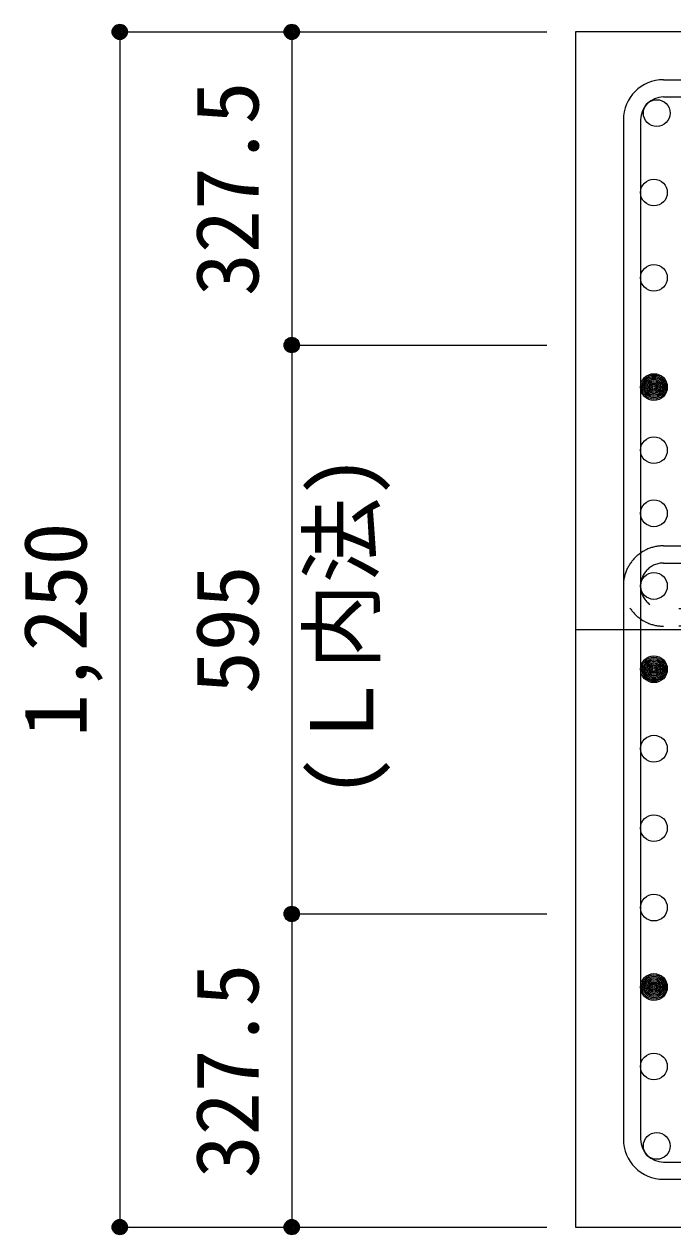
# Model space of a CAD drawing. Units: millimetres at full size, sheet at 1:30. Extents: x -5973 to 5954, y -4195 to 4201.
# Drawn here: x -650 to 29, y -2308 to -1042 of the extents above; entities that cross this region are included whole.
import ezdxf
from ezdxf.enums import TextEntityAlignment as Align

# ---------------------------------------------------------------- set-up
doc = ezdxf.new("R2010")
doc.units = ezdxf.units.MM
doc.header["$LTSCALE"] = 30
doc.header["$PDMODE"] = 32
doc.header["$PDSIZE"] = 15
doc.linetypes.add('CHAIN1', pattern=[8, 5, -1, 1, -1])
doc.linetypes.add('DASHED2', pattern=[3, 2, -1])
for name, color, linetype in [('0-1_躯体線', 2, 'Continuous'), ('0-3_立上り筋', 4, 'Continuous'), ('0-4_フープ筋', 7, 'Continuous'), ('0-7_文字', 4, 'Continuous'), ('0-C_中子', 7, 'DASHED2'), ('0-D_寸法', 4, 'Continuous')]:
    doc.layers.add(name, color=color, linetype=linetype)
doc.styles.add('ＭＳ ゴシック', font='')
doc.styles.get('ＭＳ ゴシック').set_extended_font_data('MS Gothic')

msp = doc.modelspace()

# ---------------------------------------------------------------- linework, layer by layer
at = {"layer": '0-1_躯体線'}
for p, q in [((1577.44, -1049.89), (-72.56, -1049.89)), ((-72.56, -1049.89), (-72.56, -2299.89)), ((-72.56, -2299.89), (270.94, -2299.89))]:
    msp.add_line(p, q, dxfattribs=at)
at = {"layer": '0-3_立上り筋', "color": 3}
for centre in [(12.37, -1134.82), (9.44, -1217.91), (9.44, -1307.11), (9.44, -1421.39), (9.44, -1487.39), (9.44, -1553.39), (9.44, -1629.39), (9.44, -1716.44), (9.44, -1799.53), (9.44, -1882.61), (9.44, -1965.7), (9.44, -2048.79), (9.44, -2131.88), (12.37, -2214.97), (12.37, -2214.97)]:
    msp.add_circle(centre, 14, dxfattribs=at)
at = {"layer": '0-3_立上り筋'}
for centre, radius in [((9.44, -1421.39), 14), ((9.44, -1421.39), 12.6), ((9.44, -1421.39), 11.2), ((9.44, -1421.39), 9.8), ((9.44, -1421.39), 8.4), ((9.44, -1421.39), 7), ((9.44, -1421.39), 5.6), ((9.44, -1421.39), 4.2), ((9.44, -1421.39), 2.8), ((9.44, -1421.39), 1.4), ((9.44, -1716.44), 14), ((9.44, -1716.44), 12.6), ((9.44, -1716.44), 11.2), ((9.44, -1716.44), 9.8), ((9.44, -1716.44), 8.4), ((9.44, -1716.44), 7), ((9.44, -1716.44), 5.6), ((9.44, -1716.44), 4.2), ((9.44, -1716.44), 2.8), ((9.44, -1716.44), 1.4), ((9.44, -2048.79), 14), ((9.44, -2048.79), 12.6), ((9.44, -2048.79), 11.2), ((9.44, -2048.79), 9.8), ((9.44, -2048.79), 8.4), ((9.44, -2048.79), 7), ((9.44, -2048.79), 5.6), ((9.44, -2048.79), 4.2), ((9.44, -2048.79), 2.8), ((9.44, -2048.79), 1.4)]:
    msp.add_circle(centre, radius, dxfattribs=at)
at = {"layer": '0-4_フープ筋'}
for p, q in [((19.44, -1099.89), (1085.44, -1099.89)), ((19.44, -1117.89), (1085.44, -1117.89)), ((-22.56, -1141.89), (-22.56, -2207.89)), ((-4.56, -1141.89), (-4.56, -2207.89)), ((19.44, -2231.89), (1085.44, -2231.89)), ((19.44, -2249.89), (1085.44, -2249.89))]:
    msp.add_line(p, q, dxfattribs=at)
for centre, radius, start, end in [((19.44, -1141.89), 42, 90, 180), ((19.44, -1141.89), 24, 90, 180), ((19.44, -2207.89), 42, 180, 270), ((19.44, -2207.89), 24, 180, 270)]:
    msp.add_arc(centre, radius, start, end, dxfattribs=at)
at = {"layer": '0-C_中子'}
for p, q in [((19.44, -1587.39), (83.44, -1587.39)), ((19.44, -1605.39), (83.44, -1605.39)), ((1085.44, -1653.39), (19.44, -1653.39)), ((1085.44, -1671.39), (19.44, -1671.39))]:
    msp.add_line(p, q, dxfattribs=at)
for radius in [42, 24]:
    msp.add_arc((19.44, -1629.39), radius, 90, 270, dxfattribs=at)
at = {"layer": '0-D_寸法'}
for p, q in [((-549.6, -1049.89), (-549.6, -2299.89)), ((-549.6, -1049.89), (-369.6, -1049.89)), ((-549.6, -1049.89), (-369.6, -1049.89)), ((-369.6, -1049.89), (-102.56, -1049.89)), ((-369.6, -1049.89), (-369.6, -1377.39)), ((-369.6, -1049.89), (-102.56, -1049.89)), ((-369.6, -1377.39), (-102.56, -1377.39)), ((-369.6, -1377.39), (-369.6, -1972.39)), ((-369.6, -1972.39), (-102.56, -1972.39)), ((-369.6, -1972.39), (-369.6, -2299.89)), ((-549.6, -2299.89), (-369.6, -2299.89)), ((-369.6, -2299.89), (-102.56, -2299.89))]:
    msp.add_line(p, q, dxfattribs=at)
at = {"layer": '0-D_寸法', "linetype": 'CHAIN1'}
msp.add_line((-72.56, -1674.89), (1177.44, -1674.89), dxfattribs=at)
at = {"layer": '0-D_寸法'}
for centre, radius in [((-549.6, -1049.89), 8), ((-549.6, -1049.89), 7.2), ((-549.6, -1049.89), 6.4), ((-549.6, -1049.89), 5.6), ((-549.6, -1049.89), 4.8), ((-549.6, -1049.89), 4), ((-549.6, -1049.89), 3.2), ((-549.6, -1049.89), 2.4), ((-549.6, -1049.89), 1.6), ((-549.6, -1049.89), 0.8), ((-369.6, -1049.89), 8), ((-369.6, -1049.89), 7.2), ((-369.6, -1049.89), 6.4), ((-369.6, -1049.89), 5.6), ((-369.6, -1049.89), 4.8), ((-369.6, -1049.89), 4), ((-369.6, -1049.89), 3.2), ((-369.6, -1049.89), 2.4), ((-369.6, -1049.89), 1.6), ((-369.6, -1049.89), 0.8), ((-369.6, -1377.39), 8), ((-369.6, -1377.39), 7.2), ((-369.6, -1377.39), 6.4), ((-369.6, -1377.39), 5.6), ((-369.6, -1377.39), 4.8), ((-369.6, -1377.39), 4), ((-369.6, -1377.39), 3.2), ((-369.6, -1377.39), 2.4), ((-369.6, -1377.39), 1.6), ((-369.6, -1377.39), 0.8), ((-369.6, -1972.39), 8), ((-369.6, -1972.39), 7.2), ((-369.6, -1972.39), 6.4), ((-369.6, -1972.39), 5.6), ((-369.6, -1972.39), 4.8), ((-369.6, -1972.39), 4), ((-369.6, -1972.39), 3.2), ((-369.6, -1972.39), 2.4), ((-369.6, -1972.39), 1.6), ((-369.6, -1972.39), 0.8), ((-549.6, -2299.89), 8), ((-549.6, -2299.89), 7.2), ((-549.6, -2299.89), 6.4), ((-549.6, -2299.89), 5.6), ((-549.6, -2299.89), 4.8), ((-549.6, -2299.89), 4), ((-549.6, -2299.89), 3.2), ((-549.6, -2299.89), 2.4), ((-549.6, -2299.89), 1.6), ((-549.6, -2299.89), 0.8), ((-369.6, -2299.89), 8), ((-369.6, -2299.89), 7.2), ((-369.6, -2299.89), 6.4), ((-369.6, -2299.89), 5.6), ((-369.6, -2299.89), 4.8), ((-369.6, -2299.89), 4), ((-369.6, -2299.89), 3.2), ((-369.6, -2299.89), 2.4), ((-369.6, -2299.89), 1.6), ((-369.6, -2299.89), 0.8)]:
    msp.add_circle(centre, radius, dxfattribs=at)
at = {"layer": '0-D_寸法', "color": 7}
for p in [(-549.6, -1049.89), (-369.6, -1049.89), (-369.6, -1377.39), (-369.6, -1972.39), (-549.6, -2299.89), (-369.6, -2299.89)]:
    msp.add_point(p, dxfattribs=at)

# ---------------------------------------------------------------- texts
at = {"layer": '0-7_文字', "style": 'ＭＳ ゴシック'}
msp.add_text('(Ｌ内法)', height=65.98, rotation=90, dxfattribs=at).set_placement((-264.55, -1851.49), align=Align.BOTTOM_LEFT)
at = {"layer": '0-D_寸法', "style": 'ＭＳ ゴシック'}
for s, p in [('327.5', (-384.6, -1326.14)), ('1,250', (-564.6, -1787.39)), ('595', (-384.6, -1742.39)), ('327.5', (-384.6, -2248.64))]:
    msp.add_text(s, height=65.98, rotation=90, dxfattribs=at).set_placement(p, align=Align.BOTTOM_LEFT)

doc.saveas('drawing.dxf')
